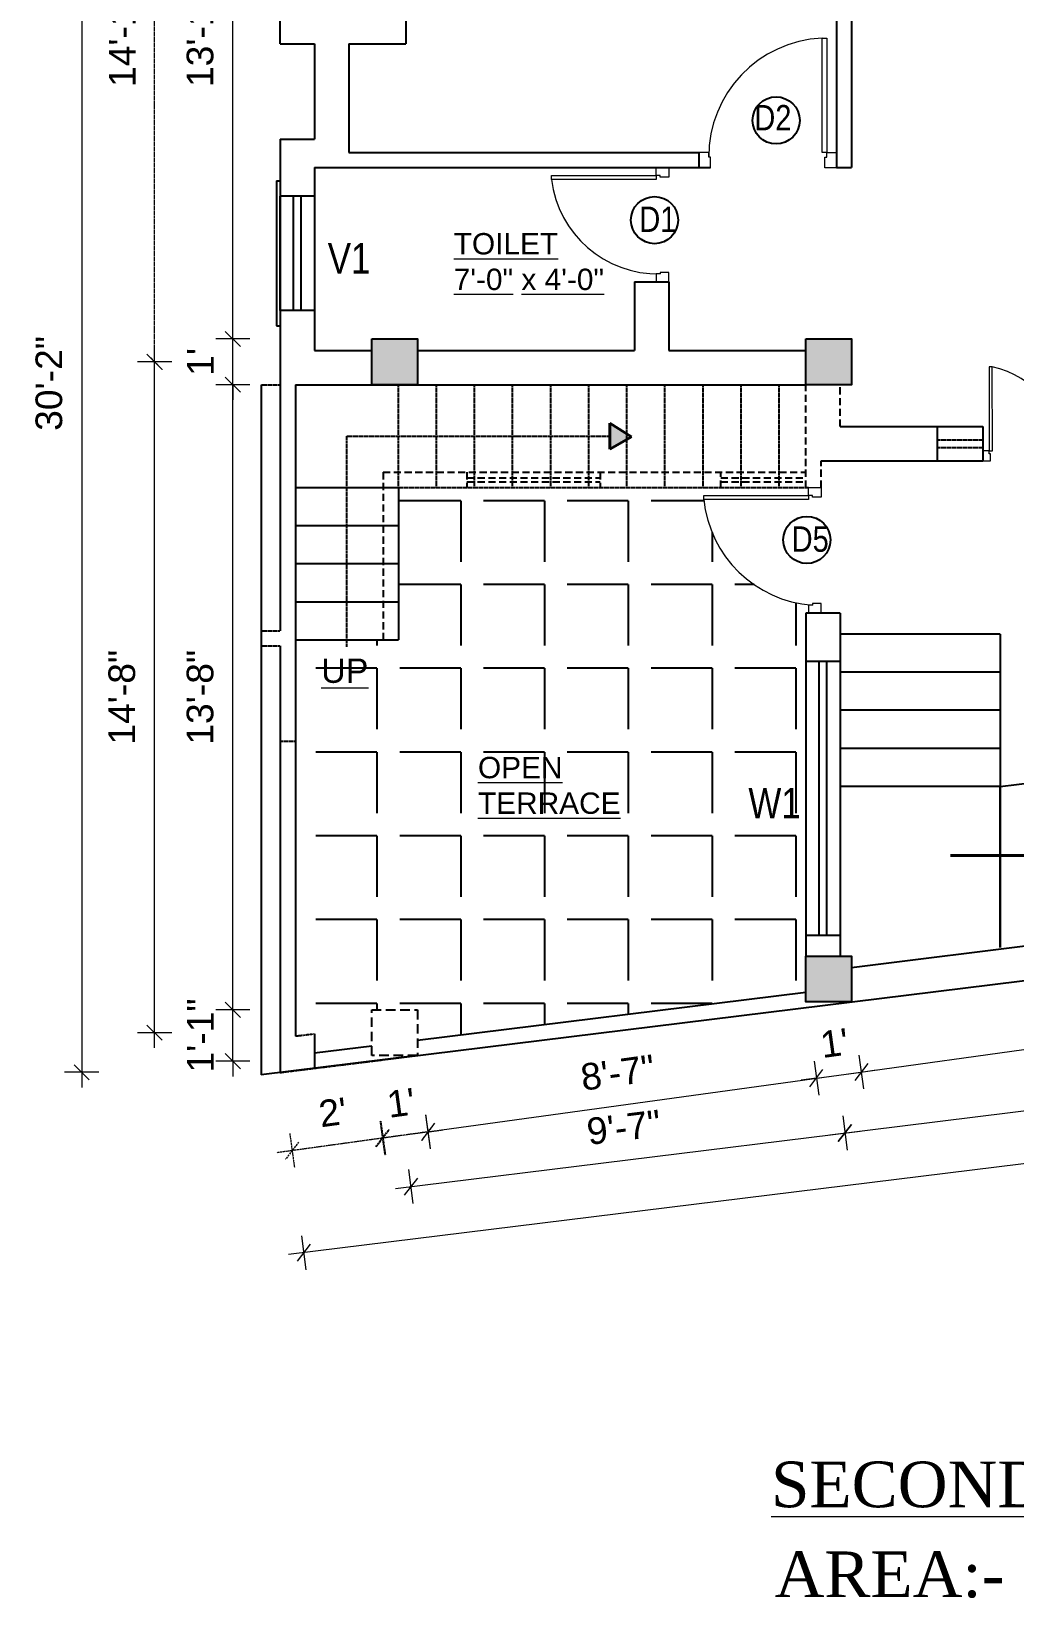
# Model space of a CAD drawing. Header units: inches. Extents: x -111 to 45239, y -6849 to 1261.
# Drawn here: x 22305.3 to 22563.2, y -2380.9 to -1966.8 of the extents above; entities that cross this region are included whole.
import ezdxf

# ---------------------------------------------------------------- set-up
doc = ezdxf.new("R2010")
doc.units = ezdxf.units.IN
doc.header["$LTSCALE"] = 0.5
doc.header["$MEASUREMENT"] = 0
doc.header["$PDMODE"] = 66
doc.linetypes.add('DASH', pattern=[0.35, 0.25, -0.1])
doc.linetypes.add('HIDDEN', pattern=[0.375, 0.25, -0.125])
for name, color, linetype, lineweight in [('A_Title Text', 105, 'Continuous', 60), ('door', 202, 'Continuous', 5), ('TEXT', 220, 'Continuous', 9), ('Text 0.200', 122, 'Continuous', 20), ('Toilet', 7, 'Continuous', 25), ('wall', 20, 'Continuous', 40)]:
    doc.layers.add(name, color=color, linetype=linetype, lineweight=lineweight)
doc.styles.add('arial', font='arial.ttf')
doc.styles.add('ordinary', font='ARIALN.TTF')
doc.styles.get("Standard").update_dxf_attribs({"font": 'arial.ttf'})
doc.dimstyles.new('Sudeep', dxfattribs={"dimtxt": 6, "dimasz": 4, "dimexe": 4.5, "dimexo": 4.5, "dimgap": 5, "dimtad": 1, "dimdec": 0, "dimlunit": 4, "dimtxsty": 'arial', "dimblk": 'OBLIQUE', "dimcen": 250, "dimdle": 4, "dimclrd": 86, "dimclre": 5, "dimclrt": 1, "dimadec": 0, "dimazin": 0, "dimtfac": 1, "dimtdec": 0, "dimtix": 1, "dimtmove": 1, "dimatfit": 3, "dimldrblk": 'OBLIQUE', "dimfxl": 4.5, "dimfxlon": 1, "dimfrac": 2, "dimlwd": 15, "dimlwe": 13, "dimarcsym": 0})

# ---------------------------------------------------------------- blocks, each defined once
blk = doc.blocks.new('_Oblique')
at = {"color": 0, "linetype": 'ByBlock', "lineweight": -2}
blk.add_line((-0.5, -0.5), (0.5, 0.5), dxfattribs=at)
blk = doc.blocks.new('*D1153')
at = {"layer": 'A_Title Text', "color": 5, "lineweight": 13, "transparency": 16777216}
for p, q in [((22522.58, -2235.55), (22523.81, -2244.46)), ((22510.8, -2237.17), (22512.03, -2246.09))]:
    blk.add_line(p, q, dxfattribs=at)
at = {"layer": 'A_Title Text', "color": 86, "lineweight": 15, "transparency": 16777216}
for p, q in [((22511.42, -2241.63), (22523.19, -2240.01)), ((22523.19, -2240.01), (22527.15, -2239.46)), ((22511.42, -2241.63), (22507.45, -2242.18))]:
    blk.add_line(p, q, dxfattribs=at)
at = {"layer": 'Defpoints', "color": 0, "transparency": 16777216}
for p in [(22508.65, -2221.58), (22520.65, -2221.58), (22523.19, -2240.01)]:
    blk.add_point(p, dxfattribs=at)
at = {"layer": 'A_Title Text', "color": 86, "lineweight": 15, "transparency": 16777216, "xscale": 4, "yscale": 4, "zscale": 4}
for p, rotation in [((22511.42, -2241.63), 7.861618189196412), ((22523.19, -2240.01), 187.8616181891964)]:
    blk.add_blockref('_Oblique', p, dxfattribs=dict(at, rotation=rotation))
at = {"layer": 'A_Title Text', "color": 1, "transparency": 16777216, "insert": (22516.14, -2232.38), "char_height": 7, "attachment_point": 5, "rotation": 7.8616, "style": 'arial'}
blk.add_mtext("1'", dxfattribs=at)
blk = doc.blocks.new('*D1145')
at = {"layer": 'A_Title Text', "color": 86, "lineweight": 15, "transparency": 16777216}
for p, q in [((22358.18, -2223.67), (22358.18, -2219.67)), ((22358.18, -2237.15), (22358.18, -2223.67)), ((22358.18, -2237.15), (22358.18, -2241.15))]:
    blk.add_line(p, q, dxfattribs=at)
at = {"layer": 'A_Title Text', "color": 5, "lineweight": 13, "transparency": 16777216}
for p, q in [((22362.68, -2223.67), (22353.68, -2223.67)), ((22362.68, -2237.15), (22353.68, -2237.15))]:
    blk.add_line(p, q, dxfattribs=at)
at = {"layer": 'Defpoints', "color": 0, "transparency": 16777216}
for p in [(22358.18, -2223.67), (22394.65, -2223.67), (22394.65, -2237.15)]:
    blk.add_point(p, dxfattribs=at)
at = {"layer": 'A_Title Text', "color": 86, "lineweight": 15, "transparency": 16777216, "xscale": 4, "yscale": 4, "zscale": 4}
for p, rotation in [((22358.18, -2223.67), 270), ((22358.18, -2237.15), 90)]:
    blk.add_blockref('_Oblique', p, dxfattribs=dict(at, rotation=rotation))
at = {"layer": 'A_Title Text', "color": 1, "transparency": 16777216, "insert": (22349.67, -2230.41), "char_height": 7, "attachment_point": 5, "rotation": 90, "style": 'arial'}
blk.add_mtext('1\'-1"', dxfattribs=at)
blk = doc.blocks.new('*D1146')
at = {"layer": 'A_Title Text', "color": 86, "lineweight": 15, "transparency": 16777216}
blk.add_line((22358.18, -2227.67), (22358.18, -2055.5), dxfattribs=at)
at = {"layer": 'A_Title Text', "color": 5, "lineweight": 13, "transparency": 16777216}
for p, q in [((22362.68, -2059.5), (22353.68, -2059.5)), ((22362.68, -2223.67), (22353.68, -2223.67))]:
    blk.add_line(p, q, dxfattribs=at)
at = {"layer": 'Defpoints', "color": 0, "transparency": 16777216}
for p in [(22358.18, -2059.5), (22394.65, -2059.5), (22394.65, -2223.67)]:
    blk.add_point(p, dxfattribs=at)
at = {"layer": 'A_Title Text', "color": 86, "lineweight": 15, "transparency": 16777216, "xscale": 4, "yscale": 4, "zscale": 4}
for p, rotation in [((22358.18, -2059.5), 90), ((22358.18, -2223.67), 270)]:
    blk.add_blockref('_Oblique', p, dxfattribs=dict(at, rotation=rotation))
at = {"layer": 'A_Title Text', "color": 1, "transparency": 16777216, "insert": (22349.61, -2141.59), "char_height": 7, "attachment_point": 5, "rotation": 90, "style": 'arial'}
blk.add_mtext('13\'-8"', dxfattribs=at)
blk = doc.blocks.new('*D1147')
at = {"layer": 'A_Title Text', "color": 86, "lineweight": 15, "transparency": 16777216}
for p, q in [((22358.18, -2047.5), (22358.18, -2043.5)), ((22358.18, -2059.5), (22358.18, -2047.5)), ((22358.18, -2059.5), (22358.18, -2063.5))]:
    blk.add_line(p, q, dxfattribs=at)
at = {"layer": 'A_Title Text', "color": 5, "lineweight": 13, "transparency": 16777216}
for p, q in [((22362.68, -2047.5), (22353.68, -2047.5)), ((22362.68, -2059.5), (22353.68, -2059.5))]:
    blk.add_line(p, q, dxfattribs=at)
at = {"layer": 'Defpoints', "color": 0, "transparency": 16777216}
for p in [(22358.18, -2047.5), (22394.65, -2047.5), (22394.65, -2059.5)]:
    blk.add_point(p, dxfattribs=at)
at = {"layer": 'A_Title Text', "color": 86, "lineweight": 15, "transparency": 16777216, "xscale": 4, "yscale": 4, "zscale": 4}
for p, rotation in [((22358.18, -2047.5), 270), ((22358.18, -2059.5), 90)]:
    blk.add_blockref('_Oblique', p, dxfattribs=dict(at, rotation=rotation))
at = {"layer": 'A_Title Text', "color": 1, "transparency": 16777216, "insert": (22349.67, -2053.5), "char_height": 7, "attachment_point": 5, "rotation": 90, "style": 'arial'}
blk.add_mtext("1'", dxfattribs=at)
blk = doc.blocks.new('*D1148')
at = {"layer": 'A_Title Text', "color": 86, "lineweight": 15, "transparency": 16777216}
blk.add_line((22358.18, -2051.5), (22358.18, -1886.25), dxfattribs=at)
at = {"layer": 'A_Title Text', "color": 5, "lineweight": 13, "transparency": 16777216}
for p, q in [((22362.68, -1890.25), (22353.68, -1890.25)), ((22362.68, -2047.5), (22353.68, -2047.5))]:
    blk.add_line(p, q, dxfattribs=at)
at = {"layer": 'Defpoints', "color": 0, "transparency": 16777216}
for p in [(22358.18, -1890.25), (22394.65, -1890.25), (22394.65, -2047.5)]:
    blk.add_point(p, dxfattribs=at)
at = {"layer": 'A_Title Text', "color": 86, "lineweight": 15, "transparency": 16777216, "xscale": 4, "yscale": 4, "zscale": 4}
for p, rotation in [((22358.18, -1890.25), 90), ((22358.18, -2047.5), 270)]:
    blk.add_blockref('_Oblique', p, dxfattribs=dict(at, rotation=rotation))
at = {"layer": 'A_Title Text', "color": 1, "transparency": 16777216, "insert": (22349.61, -1968.88), "char_height": 7, "attachment_point": 5, "rotation": 90, "style": 'arial'}
blk.add_mtext('13\'-1"', dxfattribs=at)
blk = doc.blocks.new('*D1150')
at = {"layer": 'A_Title Text', "color": 86, "lineweight": 15, "transparency": 16777216}
blk.add_line((22337.64, -2233.67), (22337.64, -2049.5), dxfattribs=at)
at = {"layer": 'A_Title Text', "color": 5, "lineweight": 13, "transparency": 16777216}
for p, q in [((22342.14, -2053.5), (22333.14, -2053.5)), ((22342.14, -2229.67), (22333.14, -2229.67))]:
    blk.add_line(p, q, dxfattribs=at)
at = {"layer": 'Defpoints', "color": 0, "transparency": 16777216}
for p in [(22337.64, -2053.5), (22400.65, -2053.5), (22400.65, -2229.67)]:
    blk.add_point(p, dxfattribs=at)
at = {"layer": 'A_Title Text', "color": 86, "lineweight": 15, "transparency": 16777216, "xscale": 4, "yscale": 4, "zscale": 4}
for p, rotation in [((22337.64, -2053.5), 90), ((22337.64, -2229.67), 270)]:
    blk.add_blockref('_Oblique', p, dxfattribs=dict(at, rotation=rotation))
at = {"layer": 'A_Title Text', "color": 1, "transparency": 16777216, "insert": (22329.07, -2141.59), "char_height": 7, "attachment_point": 5, "rotation": 90, "style": 'arial'}
blk.add_mtext('14\'-8"', dxfattribs=at)
blk = doc.blocks.new('*D1151')
at = {"layer": 'A_Title Text', "color": 86, "linetype": 'DASH', "lineweight": 15, "ltscale": 0.1, "transparency": 16777216}
blk.add_line((22337.64, -2057.5), (22337.64, -1880.25), dxfattribs=at)
at = {"layer": 'A_Title Text', "color": 5, "linetype": 'DASH', "lineweight": 13, "ltscale": 0.1, "transparency": 16777216}
for p, q in [((22342.14, -1884.25), (22333.14, -1884.25)), ((22342.14, -2053.5), (22333.14, -2053.5))]:
    blk.add_line(p, q, dxfattribs=at)
at = {"layer": 'Defpoints', "color": 0, "linetype": 'DASH', "ltscale": 0.1, "transparency": 16777216}
for p in [(22337.64, -1884.25), (22400.65, -1884.25), (22400.65, -2053.5)]:
    blk.add_point(p, dxfattribs=at)
at = {"layer": 'A_Title Text', "color": 86, "linetype": 'DASH', "lineweight": 15, "ltscale": 0.1, "transparency": 16777216, "xscale": 4, "yscale": 4, "zscale": 4}
for p, rotation in [((22337.64, -1884.25), 90), ((22337.64, -2053.5), 270)]:
    blk.add_blockref('_Oblique', p, dxfattribs=dict(at, rotation=rotation))
at = {"layer": 'A_Title Text', "color": 1, "linetype": 'DASH', "ltscale": 0.1, "transparency": 16777216, "insert": (22329.13, -1968.88), "char_height": 7, "attachment_point": 5, "rotation": 90, "style": 'arial'}
blk.add_mtext('14\'-1"', dxfattribs=at)
blk = doc.blocks.new('*D1152')
at = {"layer": 'A_Title Text', "color": 86, "lineweight": 15, "transparency": 16777216}
blk.add_line((22318.5, -1874.25), (22318.5, -2244.08), dxfattribs=at)
at = {"layer": 'A_Title Text', "color": 5, "lineweight": 13, "transparency": 16777216}
for p, q in [((22323, -1878.25), (22314, -1878.25)), ((22323, -2240.08), (22314, -2240.08))]:
    blk.add_line(p, q, dxfattribs=at)
at = {"layer": 'Defpoints', "color": 0, "transparency": 16777216}
for p in [(22394.65, -1878.25), (22318.5, -2240.08), (22370.92, -2240.08)]:
    blk.add_point(p, dxfattribs=at)
at = {"layer": 'A_Title Text', "color": 86, "lineweight": 15, "transparency": 16777216, "xscale": 4, "yscale": 4, "zscale": 4}
for p, rotation in [((22318.5, -1878.25), 90), ((22318.5, -2240.08), 270)]:
    blk.add_blockref('_Oblique', p, dxfattribs=dict(at, rotation=rotation))
at = {"layer": 'A_Title Text', "color": 1, "transparency": 16777216, "insert": (22309.92, -2059.17), "char_height": 7, "attachment_point": 5, "rotation": 90, "style": 'arial'}
blk.add_mtext('30\'-2"', dxfattribs=at)
blk = doc.blocks.new('*D1124')
at = {"layer": 'A_Title Text', "color": 5, "lineweight": 13, "transparency": 16777216}
for p, q in [((22510.8, -2237.17), (22512.03, -2246.09)), ((22408.8, -2251.26), (22410.03, -2260.17))]:
    blk.add_line(p, q, dxfattribs=at)
at = {"layer": 'A_Title Text', "color": 86, "lineweight": 15, "transparency": 16777216}
blk.add_line((22405.45, -2256.26), (22515.38, -2241.08), dxfattribs=at)
at = {"layer": 'Defpoints', "color": 0, "transparency": 16777216}
for p in [(22508.65, -2221.58), (22406.65, -2235.67), (22511.42, -2241.63)]:
    blk.add_point(p, dxfattribs=at)
at = {"layer": 'A_Title Text', "color": 86, "lineweight": 15, "transparency": 16777216, "xscale": 4, "yscale": 4, "zscale": 4}
for p, rotation in [((22511.42, -2241.63), 7.861618189170187), ((22409.42, -2255.72), 187.8616181891702)]:
    blk.add_blockref('_Oblique', p, dxfattribs=dict(at, rotation=rotation))
at = {"layer": 'A_Title Text', "color": 1, "transparency": 16777216, "insert": (22459.24, -2240.18), "char_height": 7, "attachment_point": 5, "rotation": 7.8616, "style": 'arial'}
blk.add_mtext('8\'-7"', dxfattribs=at)
blk = doc.blocks.new('*D1125')
at = {"layer": 'A_Title Text', "color": 5, "lineweight": 13, "transparency": 16777216}
for p, q in [((22522.58, -2235.55), (22523.81, -2244.46)), ((22510.8, -2237.17), (22512.03, -2246.09))]:
    blk.add_line(p, q, dxfattribs=at)
at = {"layer": 'A_Title Text', "color": 86, "lineweight": 15, "transparency": 16777216}
for p, q in [((22511.42, -2241.63), (22523.19, -2240.01)), ((22523.19, -2240.01), (22527.15, -2239.46)), ((22511.42, -2241.63), (22507.45, -2242.18))]:
    blk.add_line(p, q, dxfattribs=at)
at = {"layer": 'Defpoints', "color": 0, "transparency": 16777216}
for p in [(22508.65, -2221.58), (22520.65, -2221.58), (22523.19, -2240.01)]:
    blk.add_point(p, dxfattribs=at)
at = {"layer": 'A_Title Text', "color": 86, "lineweight": 15, "transparency": 16777216, "xscale": 4, "yscale": 4, "zscale": 4}
for p, rotation in [((22511.42, -2241.63), 7.861618189196014), ((22523.19, -2240.01), 187.8616181891961)]:
    blk.add_blockref('_Oblique', p, dxfattribs=dict(at, rotation=rotation))
at = {"layer": 'A_Title Text', "color": 1, "transparency": 16777216, "insert": (22516.14, -2232.38), "char_height": 7, "attachment_point": 5, "rotation": 7.8616, "style": 'arial'}
blk.add_mtext("1'", dxfattribs=at)
blk = doc.blocks.new('*D1126')
at = {"layer": 'A_Title Text', "color": 5, "lineweight": 13, "transparency": 16777216}
for p, q in [((22633.56, -2220.22), (22634.79, -2229.14)), ((22522.58, -2235.55), (22523.81, -2244.46))]:
    blk.add_line(p, q, dxfattribs=at)
at = {"layer": 'A_Title Text', "color": 86, "lineweight": 15, "transparency": 16777216}
blk.add_line((22519.23, -2240.55), (22638.14, -2224.13), dxfattribs=at)
at = {"layer": 'Defpoints', "color": 0, "transparency": 16777216}
for p in [(22631.65, -2206.39), (22520.65, -2221.58), (22634.17, -2224.68)]:
    blk.add_point(p, dxfattribs=at)
at = {"layer": 'A_Title Text', "color": 86, "lineweight": 15, "transparency": 16777216, "xscale": 4, "yscale": 4, "zscale": 4}
for p, rotation in [((22634.17, -2224.68), 7.861618189196038), ((22523.19, -2240.01), 187.8616181891961)]:
    blk.add_blockref('_Oblique', p, dxfattribs=dict(at, rotation=rotation))
at = {"layer": 'A_Title Text', "color": 1, "transparency": 16777216, "insert": (22577.51, -2223.85), "char_height": 7, "attachment_point": 5, "rotation": 7.8616, "style": 'arial'}
blk.add_mtext('9\'-4"', dxfattribs=at)
blk = doc.blocks.new('*D1131')
at = {"layer": 'A_Title Text', "color": 5, "lineweight": 13, "transparency": 16777216}
for p, q in [((22518.35, -2251.55), (22519.45, -2260.49)), ((22404.35, -2265.64), (22405.45, -2274.57))]:
    blk.add_line(p, q, dxfattribs=at)
at = {"layer": 'A_Title Text', "color": 86, "lineweight": 15, "transparency": 16777216}
blk.add_line((22400.93, -2270.59), (22522.87, -2255.53), dxfattribs=at)
at = {"layer": 'Defpoints', "color": 0, "transparency": 16777216}
for p in [(22514.65, -2221.58), (22400.65, -2235.67), (22518.9, -2256.02)]:
    blk.add_point(p, dxfattribs=at)
at = {"layer": 'A_Title Text', "color": 86, "lineweight": 15, "transparency": 16777216, "xscale": 4, "yscale": 4, "zscale": 4}
for p, rotation in [((22518.9, -2256.02), 7.042870252564979), ((22404.9, -2270.1), 187.042870252565)]:
    blk.add_blockref('_Oblique', p, dxfattribs=dict(at, rotation=rotation))
at = {"layer": 'A_Title Text', "color": 1, "transparency": 16777216, "insert": (22460.85, -2254.55), "char_height": 7, "attachment_point": 5, "rotation": 7.0429, "style": 'arial'}
blk.add_mtext('9\'-7"', dxfattribs=at)
blk = doc.blocks.new('*D1132')
at = {"layer": 'A_Title Text', "color": 86, "lineweight": 15, "transparency": 16777216}
blk.add_line((22514.93, -2256.51), (22645.87, -2240.33), dxfattribs=at)
at = {"layer": 'A_Title Text', "color": 5, "lineweight": 13, "transparency": 16777216}
for p, q in [((22641.35, -2236.36), (22642.45, -2245.29)), ((22518.35, -2251.55), (22519.45, -2260.49))]:
    blk.add_line(p, q, dxfattribs=at)
at = {"layer": 'Defpoints', "color": 0, "transparency": 16777216}
for p in [(22637.65, -2206.39), (22514.65, -2221.58), (22641.9, -2240.82)]:
    blk.add_point(p, dxfattribs=at)
at = {"layer": 'A_Title Text', "color": 86, "lineweight": 15, "transparency": 16777216, "xscale": 4, "yscale": 4, "zscale": 4}
for p, rotation in [((22641.9, -2240.82), 7.042870252557586), ((22518.9, -2256.02), 187.0428702525576)]:
    blk.add_blockref('_Oblique', p, dxfattribs=dict(at, rotation=rotation))
at = {"layer": 'A_Title Text', "color": 1, "transparency": 16777216, "insert": (22579.35, -2239.91), "char_height": 7, "attachment_point": 5, "rotation": 7.0429, "style": 'arial'}
blk.add_mtext('10\'-4"', dxfattribs=at)
blk = doc.blocks.new('*D1134')
at = {"layer": 'A_Title Text', "color": 5, "lineweight": 13, "transparency": 16777216}
for p, q in [((22783.1, -2232.68), (22784.2, -2241.61)), ((22376.22, -2282.98), (22377.33, -2291.91))]:
    blk.add_line(p, q, dxfattribs=at)
at = {"layer": 'A_Title Text', "color": 86, "lineweight": 15, "transparency": 16777216}
blk.add_line((22787.62, -2236.65), (22372.81, -2287.94), dxfattribs=at)
at = {"layer": 'Defpoints', "color": 0, "transparency": 16777216}
for p in [(22777.79, -2189.78), (22370.92, -2240.08), (22376.78, -2287.45)]:
    blk.add_point(p, dxfattribs=at)
at = {"layer": 'A_Title Text', "color": 86, "lineweight": 15, "transparency": 16777216, "xscale": 4, "yscale": 4, "zscale": 4}
for p, rotation in [((22783.65, -2237.14), 7.048072108460931), ((22376.78, -2287.45), 187.048072108461)]:
    blk.add_blockref('_Oblique', p, dxfattribs=dict(at, rotation=rotation))
at = {"layer": 'A_Title Text', "color": 1, "transparency": 16777216, "insert": (22579.16, -2253.78), "char_height": 7, "attachment_point": 5, "rotation": 7.0481, "style": 'arial'}
blk.add_mtext('34\'-2"', dxfattribs=at)
blk = doc.blocks.new('*D1154')
at = {"layer": 'A_Title Text', "color": 86, "linetype": 'DASH', "lineweight": 15, "ltscale": 0.1, "transparency": 16777216}
blk.add_line((22401.4, -2256.82), (22369.8, -2261.19), dxfattribs=at)
at = {"layer": 'A_Title Text', "color": 5, "linetype": 'DASH', "lineweight": 13, "ltscale": 0.1, "transparency": 16777216}
for p, q in [((22373.14, -2256.18), (22374.37, -2265.1)), ((22396.82, -2252.91), (22398.06, -2261.83))]:
    blk.add_line(p, q, dxfattribs=at)
at = {"layer": 'Defpoints', "color": 0, "linetype": 'DASH', "ltscale": 0.1, "transparency": 16777216}
for p in [(22370.92, -2240.08), (22394.65, -2237.15), (22373.76, -2260.64)]:
    blk.add_point(p, dxfattribs=at)
at = {"layer": 'A_Title Text', "color": 86, "linetype": 'DASH', "lineweight": 15, "ltscale": 0.1, "transparency": 16777216, "xscale": 4, "yscale": 4, "zscale": 4}
for p, rotation in [((22397.44, -2257.37), 7.861618189171073), ((22373.76, -2260.64), 187.861618189171)]:
    blk.add_blockref('_Oblique', p, dxfattribs=dict(at, rotation=rotation))
at = {"layer": 'A_Title Text', "color": 1, "linetype": 'DASH', "ltscale": 0.1, "transparency": 16777216, "insert": (22384.44, -2250.57), "char_height": 7, "attachment_point": 5, "rotation": 7.8616, "style": 'arial'}
blk.add_mtext("2'", dxfattribs=at)
blk = doc.blocks.new('*D1155')
at = {"layer": 'A_Title Text', "color": 5, "linetype": 'DASH', "lineweight": 13, "ltscale": 0.1, "transparency": 16777216}
for p, q in [((22408.8, -2251.26), (22410.03, -2260.17)), ((22397.03, -2252.88), (22398.26, -2261.8))]:
    blk.add_line(p, q, dxfattribs=at)
at = {"layer": 'A_Title Text', "color": 86, "linetype": 'DASH', "lineweight": 15, "ltscale": 0.1, "transparency": 16777216}
for p, q in [((22409.42, -2255.72), (22397.64, -2257.34)), ((22409.42, -2255.72), (22413.38, -2255.17)), ((22397.64, -2257.34), (22393.68, -2257.89))]:
    blk.add_line(p, q, dxfattribs=at)
at = {"layer": 'Defpoints', "color": 0, "linetype": 'DASH', "ltscale": 0.1, "transparency": 16777216}
for p in [(22394.65, -2235.67), (22406.65, -2235.67), (22397.64, -2257.34)]:
    blk.add_point(p, dxfattribs=at)
at = {"layer": 'A_Title Text', "color": 86, "linetype": 'DASH', "lineweight": 15, "ltscale": 0.1, "transparency": 16777216, "xscale": 4, "yscale": 4, "zscale": 4}
for p, rotation in [((22397.64, -2257.34), 7.861618189171052), ((22409.42, -2255.72), 187.861618189171)]:
    blk.add_blockref('_Oblique', p, dxfattribs=dict(at, rotation=rotation))
at = {"layer": 'A_Title Text', "color": 1, "linetype": 'DASH', "ltscale": 0.1, "transparency": 16777216, "insert": (22402.36, -2248.09), "char_height": 7, "attachment_point": 5, "rotation": 7.8616, "style": 'arial'}
blk.add_mtext("1'", dxfattribs=at)

msp = doc.modelspace()

# ---------------------------------------------------------------- hatches: boundary and pattern name
at = {"layer": 'Toilet'}
for points in [[(22406.65, -2047.5), (22394.65, -2047.5), (22394.65, -2059.5), (22406.65, -2059.5)], [(22520.65, -2047.5), (22508.65, -2047.5), (22508.65, -2059.5), (22520.65, -2059.5)], [(22520.65, -2209.58), (22508.65, -2209.58), (22508.65, -2221.58), (22520.65, -2221.58)]]:
    msp.add_hatch(color=1, dxfattribs=at).paths.add_polyline_path(points)
h = msp.add_hatch(dxfattribs=at)
h.set_pattern_fill('ANGLE', color=256, scale=80, angle=-180, style=0)
h.set_pattern_definition([(180, (0, 0), (-7e-15, -22), [16, -6]), (270, (0, 0), (22, -8e-15), [16, -6])])
h.paths.add_polyline_path([(22401.65, -2126.5), (22374.65, -2126.5), (22374.65, -2230.55), (22379.65, -2229.94), (22379.65, -2234.97), (22394.65, -2233.12), (22394.65, -2223.67), (22406.65, -2223.67), (22406.65, -2231.64), (22508.65, -2219.04), (22508.65, -2209.58), (22508.65, -2119.49), (22509.32, -2119.49), (22509.32, -2117.31, -0.353987), (22481.83, -2089.63), (22481.83, -2088.58), (22509.32, -2088.58), (22509.32, -2086.5), (22401.65, -2086.5)])
h.paths.add_polyline_path([(22420.77, -2174.22), (22461.22, -2174.22), (22461.22, -2153.22), (22420.77, -2153.22)], flags=24)
h.paths.add_polyline_path([(22380.18, -2140.1), (22395.75, -2140.1), (22395.75, -2126.95), (22380.18, -2126.95)], flags=24)
h.paths.add_polyline_path([(22491.43, -2177.75), (22509.18, -2177.75), (22509.18, -2161.09), (22491.43, -2161.09)], flags=24)
at = {"layer": 'wall', "ltscale": 5}
h = msp.add_hatch(color=2, dxfattribs=at)
h.dxf.hatch_style = 1
h.paths.add_polyline_path([(22462.89, -2073.19), (22457.15, -2069.61), (22457.15, -2076.39)])

# ---------------------------------------------------------------- linework, layer by layer
at = {"layer": 'door', "ltscale": 0.5}
for p, q in [((22514.15, -1998.51), (22516.65, -1998.51)), ((22514.15, -1998.51), (22516.65, -1998.51)), ((22469.32, -2004.6), (22469.32, -2002.51)), ((22469.32, -2004.6), (22469.32, -2002.51)), ((22556.8, -2076.83), (22555.13, -2076.83)), ((22556.8, -2076.83), (22555.13, -2076.83)), ((22509.32, -2088.58), (22509.32, -2086.5)), ((22509.32, -2088.58), (22509.32, -2086.5))]:
    msp.add_line(p, q, dxfattribs=at)
for points in [[(22514.15, -1968.51), (22514.15, -1998.51), (22512.9, -1998.51), (22512.9, -1968.51)], [(22514.15, -1968.51), (22514.15, -1998.51), (22512.9, -1998.51), (22512.9, -1968.51)], [(22483.15, -1998.51), (22480.65, -1998.51), (22480.65, -2002.51), (22483.65, -2002.51), (22483.65, -1999.76), (22483.15, -1999.76)], [(22483.15, -1998.51), (22480.65, -1998.51), (22480.65, -2002.51), (22483.65, -2002.51), (22483.65, -1999.76), (22483.15, -1999.76)], [(22441.83, -2004.6), (22469.32, -2004.6), (22469.32, -2005.64), (22441.83, -2005.64)], [(22441.83, -2004.6), (22469.32, -2004.6), (22469.32, -2005.64), (22441.83, -2005.64)], [(22469.32, -2030.42), (22469.32, -2032.5), (22472.65, -2032.5), (22472.65, -2030), (22470.36, -2030), (22470.36, -2030.42)], [(22469.32, -2030.42), (22469.32, -2032.5), (22472.65, -2032.5), (22472.65, -2030), (22470.36, -2030), (22470.36, -2030.42)], [(22556.77, -2054.82), (22556.8, -2076.83), (22557.64, -2076.83), (22557.6, -2054.82)], [(22556.77, -2054.82), (22556.8, -2076.83), (22557.64, -2076.83), (22557.6, -2054.82)], [(22481.83, -2088.58), (22509.32, -2088.58), (22509.32, -2089.63), (22481.83, -2089.63)], [(22481.83, -2088.58), (22509.32, -2088.58), (22509.32, -2089.63), (22481.83, -2089.63)], [(22509.32, -2117.41), (22509.32, -2119.49), (22512.65, -2119.49), (22512.65, -2116.99), (22510.36, -2116.99), (22510.36, -2117.41)], [(22509.32, -2117.41), (22509.32, -2119.49), (22512.65, -2119.49), (22512.65, -2116.99), (22510.36, -2116.99), (22510.36, -2117.41)]]:
    msp.add_lwpolyline(points, close=True, dxfattribs=at)
for points in [[(22516.65, -1998.51), (22516.65, -2002.51), (22513.65, -2002.51), (22513.65, -1999.76), (22514.15, -1999.76), (22514.15, -1998.51)], [(22516.65, -1998.51), (22516.65, -2002.51), (22513.65, -2002.51), (22513.65, -1999.76), (22514.15, -1999.76), (22514.15, -1998.51)], [(22469.32, -2002.51), (22472.65, -2002.51), (22472.65, -2005.01), (22470.36, -2005.01), (22470.36, -2004.6), (22469.32, -2004.6)], [(22469.32, -2002.51), (22472.65, -2002.51), (22472.65, -2005.01), (22470.36, -2005.01), (22470.36, -2004.6), (22469.32, -2004.6)], [(22555.13, -2076.83), (22555.14, -2079.5), (22557.14, -2079.5), (22557.14, -2077.66), (22556.8, -2077.67), (22556.8, -2076.83)], [(22555.13, -2076.83), (22555.14, -2079.5), (22557.14, -2079.5), (22557.14, -2077.66), (22556.8, -2077.67), (22556.8, -2076.83)], [(22509.32, -2086.5), (22512.65, -2086.5), (22512.65, -2089), (22510.36, -2089), (22510.36, -2088.58), (22509.32, -2088.58)], [(22509.32, -2086.5), (22512.65, -2086.5), (22512.65, -2089), (22510.36, -2089), (22510.36, -2088.58), (22509.32, -2088.58)]]:
    msp.add_lwpolyline(points, dxfattribs=at)
for centre, radius, start, end in [((22514.27, -1999.61), 31.13, 92.5338, 180.2834), ((22514.27, -1999.61), 31.13, 92.5338, 180.2834), ((22469.89, -2002.14), 28.28, 187.1036, 270.9404), ((22469.89, -2002.14), 28.28, 187.1036, 270.9404), ((22552.72, -2077.74), 23.43, 358.9456, 77.9801), ((22552.72, -2077.74), 23.43, 358.9456, 77.9801), ((22512.68, -2086.49), 31.01, 185.8088, 265.7143), ((22512.68, -2086.49), 31.01, 185.8088, 265.7143)]:
    msp.add_arc(centre, radius, start, end, dxfattribs=at)
at = {"layer": 'Toilet'}
for p, q in [((22516.65, -1890.25), (22516.65, -2002.5)), ((22520.65, -1890.25), (22520.65, -2002.5)), ((22370.65, -1970), (22370.65, -1905.25)), ((22403.65, -1914.25), (22403.65, -1970)), ((22370.65, -1970), (22379.65, -1970)), ((22379.65, -1970), (22379.65, -1995)), ((22388.65, -1970), (22388.65, -1998.5)), ((22388.65, -1970), (22403.65, -1970)), ((22370.65, -1995), (22379.65, -1995)), ((22370.65, -1995), (22370.65, -2110.5)), ((22388.65, -1998.5), (22480.65, -1998.5)), ((22480.65, -2002.51), (22480.65, -1998.51)), ((22379.65, -2002.5), (22379.65, -2050.5)), ((22379.65, -2002.5), (22480.65, -2002.5)), ((22480.65, -2002.5), (22483.65, -2002.5)), ((22516.65, -2002.5), (22520.65, -2002.5)), ((22520.65, -2002.51), (22520.65, -2002.51)), ((22463.65, -2032.5), (22463.65, -2050.5)), ((22463.65, -2032.5), (22472.65, -2032.5)), ((22472.65, -2032.5), (22472.65, -2050.5)), ((22379.65, -2050.5), (22394.65, -2050.5)), ((22406.65, -2050.5), (22463.65, -2050.5)), ((22472.65, -2050.5), (22508.65, -2050.5)), ((22365.65, -2059.5), (22365.65, -2240.73)), ((22374.65, -2059.5), (22508.65, -2059.5)), ((22374.65, -2059.5), (22374.65, -2230.55)), ((22517.65, -2070.5), (22555.14, -2070.5)), ((22543.14, -2070.5), (22543.14, -2079.5)), ((22555.14, -2070.5), (22555.14, -2079.5)), ((22512.65, -2079.5), (22555.14, -2079.5)), ((22374.65, -2086.5), (22401.65, -2086.5)), ((22401.65, -2086.5), (22401.65, -2126.5)), ((22374.65, -2096.5), (22401.65, -2096.5)), ((22374.65, -2106.5), (22401.65, -2106.5)), ((22370.65, -2110.5), (22370.65, -2124.12)), ((22374.65, -2116.5), (22401.65, -2116.5)), ((22508.65, -2119.49), (22508.65, -2209.58)), ((22517.65, -2119.49), (22508.65, -2119.49)), ((22517.65, -2119.49), (22517.65, -2209.58)), ((22370.65, -2128.12), (22370.65, -2240.12)), ((22374.65, -2126.5), (22401.65, -2126.5)), ((22559.65, -2125.01), (22517.65, -2125.01)), ((22559.65, -2125.01), (22559.65, -2207.33)), ((22559.65, -2135.01), (22517.65, -2135.01)), ((22559.65, -2145.01), (22517.65, -2145.01)), ((22559.65, -2155.01), (22517.65, -2155.01)), ((22559.65, -2165.01), (22589.65, -2161.3)), ((22559.65, -2165.01), (22517.65, -2165.01)), ((22559.65, -2207.33), (22559.65, -2165.01)), ((22394.65, -2237.15), (22778.09, -2189.78)), ((22520.65, -2212.52), (22631.65, -2198.8)), ((22406.65, -2231.64), (22508.65, -2219.04)), ((22379.65, -2229.94), (22379.65, -2239)), ((22406.65, -2235.67), (22365.65, -2240.73)), ((22379.65, -2234.97), (22394.65, -2233.12))]:
    msp.add_line(p, q, dxfattribs=at)
at = {"layer": 'Toilet', "color": 3}
for p, q in [((22369.65, -2006), (22369.65, -2044)), ((22369.65, -2006), (22370.65, -2006)), ((22379.65, -2010), (22370.65, -2010)), ((22370.65, -2040), (22370.65, -2010)), ((22374.15, -2040), (22374.15, -2010)), ((22376.15, -2040), (22376.15, -2010)), ((22379.65, -2010), (22379.65, -2040)), ((22379.65, -2040), (22370.65, -2040)), ((22369.65, -2044), (22370.65, -2044)), ((22508.65, -2132.07), (22517.65, -2132.07)), ((22508.65, -2132.07), (22508.65, -2204.07)), ((22512.15, -2204.07), (22512.15, -2132.07)), ((22514.15, -2204.07), (22514.15, -2132.07)), ((22517.65, -2132.07), (22517.65, -2204.07)), ((22508.65, -2204.07), (22517.65, -2204.07))]:
    msp.add_line(p, q, dxfattribs=at)
at = {"layer": 'Toilet', "color": 1, "linetype": 'DASH', "ltscale": 0.1}
for p, q in [((22365.65, -2059.5), (22370.65, -2059.5)), ((22401.65, -2086.5), (22401.65, -2059.5)), ((22411.65, -2086.5), (22411.65, -2059.5)), ((22421.65, -2086.5), (22421.65, -2059.5)), ((22431.65, -2086.5), (22431.65, -2059.5)), ((22441.65, -2086.5), (22441.65, -2059.5)), ((22451.65, -2086.5), (22451.65, -2059.5)), ((22461.65, -2086.5), (22461.65, -2059.5)), ((22471.65, -2086.5), (22471.65, -2059.5)), ((22481.65, -2086.5), (22481.65, -2059.5)), ((22491.65, -2086.5), (22491.65, -2059.5)), ((22501.65, -2086.5), (22501.65, -2059.5)), ((22388.15, -2128.3), (22388.15, -2073)), ((22388.15, -2073), (22457.15, -2073)), ((22543.14, -2074), (22555.14, -2074)), ((22543.14, -2076), (22555.14, -2076)), ((22401.65, -2086.5), (22509.32, -2086.5)), ((22365.65, -2124.12), (22370.65, -2124.12)), ((22365.65, -2128.12), (22370.65, -2128.12)), ((22370.65, -2153.12), (22374.65, -2153.12)), ((22374.65, -2230.55), (22379.65, -2229.94)), ((22370.65, -2240.12), (22397.45, -2236.81))]:
    msp.add_line(p, q, dxfattribs=at)
at = {"layer": 'Toilet', "linetype": 'HIDDEN', "ltscale": 15}
for p, q in [((22508.65, -2086.5), (22508.65, -2059.5)), ((22517.65, -2070.5), (22517.65, -2059.5)), ((22397.65, -2082.5), (22508.65, -2082.5)), ((22397.65, -2082.5), (22397.65, -2126.5)), ((22419.65, -2082.5), (22419.65, -2086.5)), ((22454.65, -2082.5), (22454.65, -2086.5)), ((22486.32, -2086.5), (22486.32, -2082.5)), ((22512.65, -2086.5), (22512.65, -2079.5)), ((22419.65, -2084), (22454.65, -2084)), ((22419.65, -2085), (22454.65, -2085)), ((22486.32, -2084), (22508.65, -2084)), ((22486.32, -2085), (22508.65, -2085))]:
    msp.add_line(p, q, dxfattribs=at)
at = {"layer": 'Toilet'}
for points in [[(22394.65, -2047.5), (22406.65, -2047.5), (22406.65, -2059.5), (22394.65, -2059.5)], [(22508.65, -2047.5), (22520.65, -2047.5), (22520.65, -2059.5), (22508.65, -2059.5)], [(22508.65, -2209.58), (22520.65, -2209.58), (22520.65, -2221.58), (22508.65, -2221.58)]]:
    msp.add_lwpolyline(points, close=True, dxfattribs=at)
at = {"layer": 'Toilet', "linetype": 'HIDDEN', "ltscale": 20}
msp.add_lwpolyline([(22394.65, -2223.67), (22406.65, -2223.67), (22406.65, -2235.67), (22394.65, -2235.67)], close=True, dxfattribs=at)
at = {"layer": 'Toilet'}
for centre in [(22500.84, -1990.1), (22468.91, -2016.28), (22508.91, -2100.27)]:
    msp.add_circle(centre, 6.19, dxfattribs=at)
at = {"layer": 'wall', "color": 1, "ltscale": 5}
for p, q in [((22462.89, -2073.19), (22457.15, -2069.61)), ((22457.15, -2069.61), (22457.15, -2076.39)), ((22457.15, -2076.39), (22462.89, -2073.19)), ((22610.65, -2183.15), (22546.6, -2183.15))]:
    msp.add_line(p, q, dxfattribs=at)

# ---------------------------------------------------------------- texts
at = {"layer": 'door', "ltscale": 0.5, "insert": (22504.86, -1986.05), "char_height": 6.664, "width": 3.6268, "attachment_point": 3, "style": 'ordinary'}
msp.add_mtext('D2', dxfattribs=at)
at = {"layer": 'door', "ltscale": 0.5, "style": 'ordinary'}
for s, insert, char_height, width, attachment_point, rotation in [('D1', (22464.91, -2012.72), 6.664, 3.6268, 1, 360), ('V1', (22383.11, -2030.31), 8, 4.3538, 7, 0), ('D5', (22504.91, -2096.71), 6.664, 3.6268, 1, 360), ('W1', (22493.56, -2173.4), 8, 4.3538, 7, 0)]:
    msp.add_mtext(s, dxfattribs=dict(at, insert=insert, char_height=char_height, width=width, attachment_point=attachment_point, rotation=rotation))
at = {"layer": 'TEXT'}
for s, insert, char_height, width, attachment_point in [('{\\fArial TUR|b0|i0|c162|p34;\\LTOILET\\P\\fArial TUR|b0|i0|c0|p34;7\\fArial TUR|b0|i0|c162|p34;\'-\\fArial TUR|b0|i0|c0|p34;0\\fArial TUR|b0|i0|c162|p34;" x \\fArial TUR|b0|i0|c0|p34;4\\fArial TUR|b0|i0|c162|p34;\'-0"}', (22416.18, -2034.72), 5.60913, 62.1621, 7), ('{\\LUP }', (22393.77, -2137.89), 6.378, 70.6779, 9), ('{\\LOPEN\\PTERRACE}', (22422.55, -2172.28), 5.609, 62.1621, 7)]:
    msp.add_mtext(s, dxfattribs=dict(at, insert=insert, char_height=char_height, width=width, attachment_point=attachment_point))
at = {"layer": 'Text 0.200', "ltscale": 10, "char_height": 12, "attachment_point": 2}
for s, insert, width in [('{\\fTimes New Roman|b0|i0|c0|p18;\\L\\PSECOND FLOOR PLAN}', (22593.68, -2322.28), 191.0164), ('\\pi-60,l72;{\\fTimes New Roman|b0|i0|c0|p18;AREA:-^I  852.33 SQ. FT.}', (22587.57, -2365.91), 219.164)]:
    msp.add_mtext(s, dxfattribs=dict(at, insert=insert, width=width))

# ---------------------------------------------------------------- dimensions: what is measured, and where the dimension line sits
at = {"layer": 'A_Title Text'}
for base, p1, p2, angle, picture, middle in [((22318.5, -2240.08), (22394.65, -1878.25), (22370.92, -2240.08), 90, '*D1152', (22309.92, -2059.17)), ((22358.18, -1890.25), (22394.65, -2047.5), (22394.65, -1890.25), 90, '*D1148', (22349.61, -1968.88)), ((22358.18, -2047.5), (22394.65, -2059.5), (22394.65, -2047.5), 90, '*D1147', (22349.67, -2053.5)), ((22337.64, -2053.5), (22400.65, -2229.67), (22400.65, -2053.5), 90, '*D1150', (22329.07, -2141.59)), ((22358.18, -2059.5), (22394.65, -2223.67), (22394.65, -2059.5), 90, '*D1146', (22349.61, -2141.59)), ((22641.9, -2240.82), (22514.65, -2221.58), (22637.65, -2206.39), 187.0429, '*D1132', (22579.35, -2239.91)), ((22634.17, -2224.68), (22520.65, -2221.58), (22631.65, -2206.39), 187.8616, '*D1126', (22577.51, -2223.85)), ((22358.18, -2223.67), (22394.65, -2237.15), (22394.65, -2223.67), 90, '*D1145', (22349.67, -2230.41)), ((22523.19, -2240.01), (22508.65, -2221.58), (22520.65, -2221.58), 187.8616, '*D1153', (22516.14, -2232.38)), ((22523.19, -2240.01), (22508.65, -2221.58), (22520.65, -2221.58), 187.8616, '*D1125', (22516.14, -2232.38))]:
    dim = msp.add_linear_dim(base=base, p1=p1, p2=p2, angle=angle, dimstyle='Sudeep', override={"dimtxt": 7}, dxfattribs=at)
    dim.commit()
    dim.dimension.update_dxf_attribs({"geometry": picture, "text_midpoint": middle})
at = {"layer": 'A_Title Text', "color": 1, "linetype": 'DASH', "ltscale": 0.1}
for base, p1, p2, angle, picture, middle in [((22337.64, -1884.25), (22400.65, -2053.5), (22400.65, -1884.25), 90, '*D1151', (22329.13, -1968.88)), ((22397.64, -2257.34), (22406.65, -2235.67), (22394.65, -2235.67), 187.8616, '*D1155', (22402.36, -2248.09)), ((22373.76, -2260.64), (22394.65, -2237.15), (22370.92, -2240.08), 187.8616, '*D1154', (22384.44, -2250.57))]:
    dim = msp.add_linear_dim(base=base, p1=p1, p2=p2, angle=angle, dimstyle='Sudeep', override={"dimtxt": 7}, dxfattribs=at)
    dim.commit()
    dim.dimension.update_dxf_attribs({"geometry": picture, "text_midpoint": middle})
at = {"layer": 'A_Title Text'}
for p1, p2, distance, picture, middle in [((22777.79, -2189.78), (22370.92, -2240.08), 47.73, '*D1134', (22579.16, -2253.78)), ((22400.65, -2235.67), (22514.65, -2221.58), -34.7, '*D1131', (22460.85, -2254.55)), ((22406.65, -2235.67), (22508.65, -2221.58), -20.24, '*D1124', (22459.24, -2240.18))]:
    dim = msp.add_aligned_dim(p1=p1, p2=p2, distance=distance, dimstyle='Sudeep', override={"dimtxt": 7}, dxfattribs=at)
    dim.commit()
    dim.dimension.update_dxf_attribs({"geometry": picture, "text_midpoint": middle})

doc.saveas('drawing.dxf')
